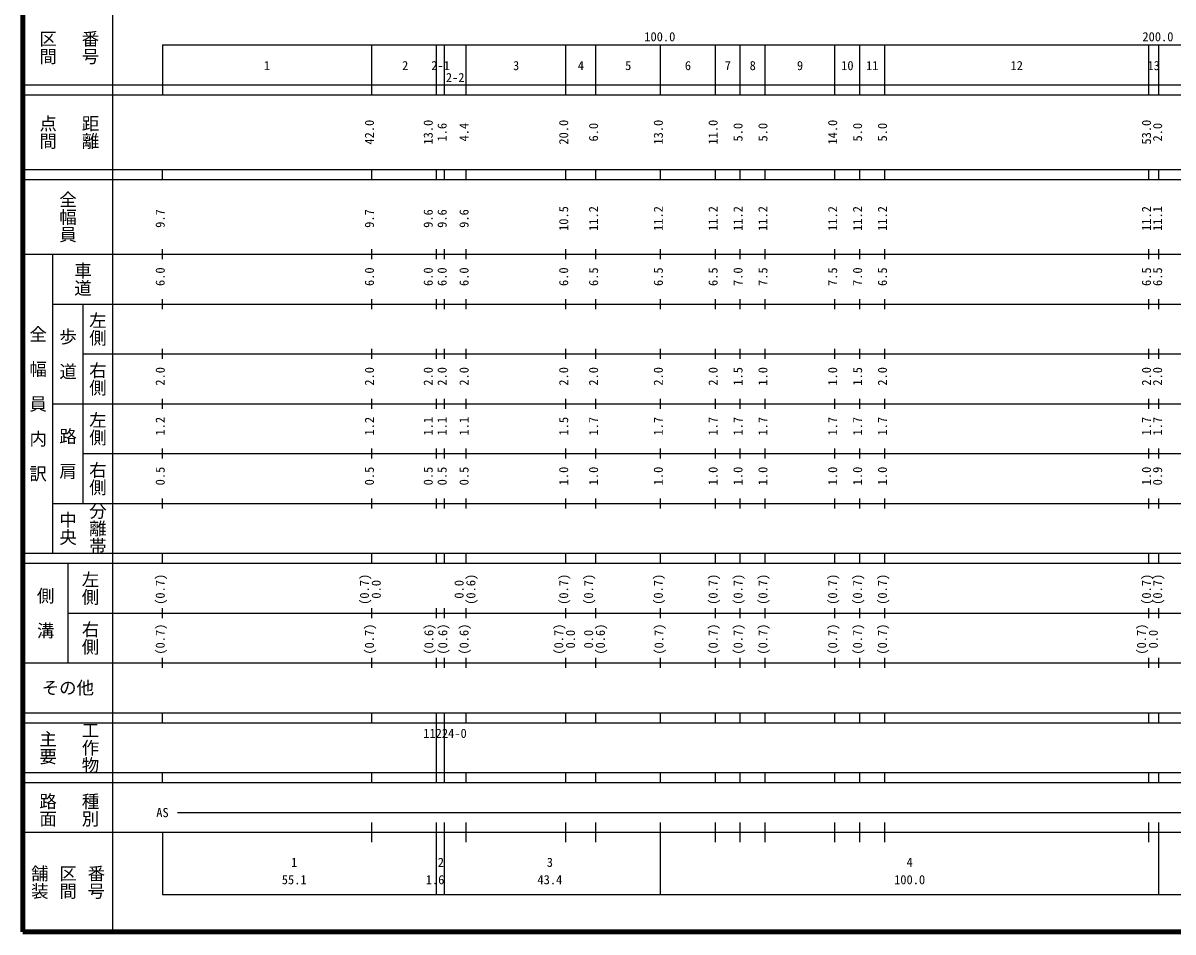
# Model space of a CAD drawing. Units: millimetres on the paper, enlarged 1000 times. Extents: x 40000 to 680000, y 20000 to 380000.
# Drawn here: x 40000 to 270872, y 20000 to 202409 of the extents above; entities that cross this region are included whole.
import ezdxf
from ezdxf.enums import TextEntityAlignment as Align

# ---------------------------------------------------------------- set-up
doc = ezdxf.new("R2010")
doc.units = ezdxf.units.MM
doc.header["$LTSCALE"] = 1000
doc.layers.add('M-TTL', color=2, linetype='Continuous', lineweight=140)
doc.layers.add('M-TTL-BAND', color=7, linetype='Continuous', lineweight=25)
doc.styles.add('@ＭＳ ゴシック', font='')
doc.styles.add('ＭＳ ゴシック', font='')
doc.styles.get('@ＭＳ ゴシック').set_extended_font_data('@MS Gothic')
doc.styles.get('ＭＳ ゴシック').set_extended_font_data('MS Gothic')

msp = doc.modelspace()

# ---------------------------------------------------------------- linework, layer by layer
at = {"layer": 'M-TTL'}
for p, q in [((40000, 380000), (40000, 20000)), ((40000, 20000), (680000, 20000))]:
    msp.add_line(p, q, dxfattribs=at)
at = {"layer": 'M-TTL-BAND'}
for p, q in [((58000, 370000), (58000, 20000)), ((68000, 198000), (579000, 198000)), ((68000, 198000), (68000, 188000)), ((110000, 188000), (110000, 198000)), ((123000, 188000), (123000, 198000)), ((124600, 188000), (124600, 198000)), ((129000, 188000), (129000, 198000)), ((149000, 188000), (149000, 198000)), ((155000, 188000), (155000, 198000)), ((168000, 188000), (168000, 198000)), ((179000, 188000), (179000, 198000)), ((184000, 188000), (184000, 198000)), ((189000, 188000), (189000, 198000)), ((203000, 188000), (203000, 198000)), ((208000, 188000), (208000, 198000)), ((213000, 188000), (213000, 198000)), ((266000, 188000), (266000, 198000)), ((268000, 188000), (268000, 198000)), ((40000, 190000), (579000, 190000)), ((40000, 188000), (579000, 188000)), ((40000, 173000), (579000, 173000)), ((40000, 171000), (579000, 171000)), ((68000, 171000), (68000, 173000)), ((110000, 171000), (110000, 173000)), ((123000, 171000), (123000, 173000)), ((124600, 171000), (124600, 173000)), ((129000, 171000), (129000, 173000)), ((149000, 171000), (149000, 173000)), ((155000, 171000), (155000, 173000)), ((168000, 171000), (168000, 173000)), ((179000, 171000), (179000, 173000)), ((184000, 171000), (184000, 173000)), ((189000, 171000), (189000, 173000)), ((203000, 171000), (203000, 173000)), ((208000, 171000), (208000, 173000)), ((213000, 171000), (213000, 173000)), ((266000, 171000), (266000, 173000)), ((268000, 171000), (268000, 173000)), ((68000, 155000), (68000, 157000)), ((110000, 155000), (110000, 157000)), ((123000, 155000), (123000, 157000)), ((124600, 155000), (124600, 157000)), ((129000, 155000), (129000, 157000)), ((149000, 155000), (149000, 157000)), ((155000, 155000), (155000, 157000)), ((168000, 155000), (168000, 157000)), ((179000, 155000), (179000, 157000)), ((184000, 155000), (184000, 157000)), ((189000, 155000), (189000, 157000)), ((203000, 155000), (203000, 157000)), ((208000, 155000), (208000, 157000)), ((213000, 155000), (213000, 157000)), ((266000, 155000), (266000, 157000)), ((268000, 155000), (268000, 157000)), ((40000, 156000), (579000, 156000)), ((46000, 96000), (46000, 156000)), ((46000, 146000), (579000, 146000)), ((52000, 146000), (52000, 106000)), ((68000, 145000), (68000, 147000)), ((110000, 145000), (110000, 147000)), ((123000, 145000), (123000, 147000)), ((124600, 145000), (124600, 147000)), ((129000, 145000), (129000, 147000)), ((149000, 145000), (149000, 147000)), ((155000, 145000), (155000, 147000)), ((168000, 145000), (168000, 147000)), ((179000, 145000), (179000, 147000)), ((184000, 145000), (184000, 147000)), ((189000, 145000), (189000, 147000)), ((203000, 145000), (203000, 147000)), ((208000, 145000), (208000, 147000)), ((213000, 145000), (213000, 147000)), ((266000, 145000), (266000, 147000)), ((268000, 145000), (268000, 147000)), ((68000, 135000), (68000, 137000)), ((110000, 135000), (110000, 137000)), ((123000, 135000), (123000, 137000)), ((124600, 135000), (124600, 137000)), ((129000, 135000), (129000, 137000)), ((149000, 135000), (149000, 137000)), ((155000, 135000), (155000, 137000)), ((168000, 135000), (168000, 137000)), ((179000, 135000), (179000, 137000)), ((184000, 135000), (184000, 137000)), ((189000, 135000), (189000, 137000)), ((203000, 135000), (203000, 137000)), ((208000, 135000), (208000, 137000)), ((213000, 135000), (213000, 137000)), ((266000, 135000), (266000, 137000)), ((268000, 135000), (268000, 137000)), ((52000, 136000), (579000, 136000)), ((68000, 125000), (68000, 127000)), ((110000, 125000), (110000, 127000)), ((123000, 125000), (123000, 127000)), ((124600, 125000), (124600, 127000)), ((129000, 125000), (129000, 127000)), ((149000, 125000), (149000, 127000)), ((155000, 125000), (155000, 127000)), ((168000, 125000), (168000, 127000)), ((179000, 125000), (179000, 127000)), ((184000, 125000), (184000, 127000)), ((189000, 125000), (189000, 127000)), ((203000, 125000), (203000, 127000)), ((208000, 125000), (208000, 127000)), ((213000, 125000), (213000, 127000)), ((266000, 125000), (266000, 127000)), ((268000, 125000), (268000, 127000)), ((46000, 126000), (579000, 126000)), ((52000, 116000), (579000, 116000)), ((68000, 115000), (68000, 117000)), ((110000, 115000), (110000, 117000)), ((123000, 115000), (123000, 117000)), ((124600, 115000), (124600, 117000)), ((129000, 115000), (129000, 117000)), ((149000, 115000), (149000, 117000)), ((155000, 115000), (155000, 117000)), ((168000, 115000), (168000, 117000)), ((179000, 115000), (179000, 117000)), ((184000, 115000), (184000, 117000)), ((189000, 115000), (189000, 117000)), ((203000, 115000), (203000, 117000)), ((208000, 115000), (208000, 117000)), ((213000, 115000), (213000, 117000)), ((266000, 115000), (266000, 117000)), ((268000, 115000), (268000, 117000)), ((68000, 105000), (68000, 107000)), ((110000, 105000), (110000, 107000)), ((123000, 105000), (123000, 107000)), ((124600, 105000), (124600, 107000)), ((129000, 105000), (129000, 107000)), ((149000, 105000), (149000, 107000)), ((155000, 105000), (155000, 107000)), ((168000, 105000), (168000, 107000)), ((179000, 105000), (179000, 107000)), ((184000, 105000), (184000, 107000)), ((189000, 105000), (189000, 107000)), ((203000, 105000), (203000, 107000)), ((208000, 105000), (208000, 107000)), ((213000, 105000), (213000, 107000)), ((266000, 105000), (266000, 107000)), ((268000, 105000), (268000, 107000)), ((46000, 106000), (579000, 106000)), ((40000, 96000), (579000, 96000)), ((68000, 94000), (68000, 96000)), ((110000, 94000), (110000, 96000)), ((123000, 94000), (123000, 96000)), ((124600, 94000), (124600, 96000)), ((129000, 94000), (129000, 96000)), ((149000, 94000), (149000, 96000)), ((155000, 94000), (155000, 96000)), ((168000, 94000), (168000, 96000)), ((179000, 94000), (179000, 96000)), ((184000, 94000), (184000, 96000)), ((189000, 94000), (189000, 96000)), ((203000, 94000), (203000, 96000)), ((208000, 94000), (208000, 96000)), ((213000, 94000), (213000, 96000)), ((266000, 94000), (266000, 96000)), ((268000, 94000), (268000, 96000)), ((40000, 94000), (579000, 94000)), ((49000, 94000), (49000, 74000)), ((49000, 84000), (579000, 84000)), ((68000, 83000), (68000, 85000)), ((110000, 83000), (110000, 85000)), ((123000, 83000), (123000, 85000)), ((124600, 83000), (124600, 85000)), ((129000, 83000), (129000, 85000)), ((149000, 83000), (149000, 85000)), ((155000, 83000), (155000, 85000)), ((168000, 83000), (168000, 85000)), ((179000, 83000), (179000, 85000)), ((184000, 83000), (184000, 85000)), ((189000, 83000), (189000, 85000)), ((203000, 83000), (203000, 85000)), ((208000, 83000), (208000, 85000)), ((213000, 83000), (213000, 85000)), ((266000, 83000), (266000, 85000)), ((268000, 83000), (268000, 85000)), ((40000, 74000), (579000, 74000)), ((68000, 73000), (68000, 75000)), ((110000, 73000), (110000, 75000)), ((123000, 73000), (123000, 75000)), ((124600, 73000), (124600, 75000)), ((129000, 73000), (129000, 75000)), ((149000, 73000), (149000, 75000)), ((155000, 73000), (155000, 75000)), ((168000, 73000), (168000, 75000)), ((179000, 73000), (179000, 75000)), ((184000, 73000), (184000, 75000)), ((189000, 73000), (189000, 75000)), ((203000, 73000), (203000, 75000)), ((208000, 73000), (208000, 75000)), ((213000, 73000), (213000, 75000)), ((266000, 73000), (266000, 75000)), ((268000, 73000), (268000, 75000)), ((40000, 64000), (579000, 64000)), ((68000, 62000), (68000, 64000)), ((110000, 62000), (110000, 64000)), ((123000, 62000), (123000, 64000)), ((124600, 62000), (124600, 64000)), ((129000, 62000), (129000, 64000)), ((149000, 62000), (149000, 64000)), ((155000, 62000), (155000, 64000)), ((168000, 62000), (168000, 64000)), ((179000, 62000), (179000, 64000)), ((184000, 62000), (184000, 64000)), ((189000, 62000), (189000, 64000)), ((203000, 62000), (203000, 64000)), ((208000, 62000), (208000, 64000)), ((213000, 62000), (213000, 64000)), ((266000, 62000), (266000, 64000)), ((268000, 62000), (268000, 64000)), ((40000, 62000), (579000, 62000)), ((123000, 52000), (123000, 62000)), ((124600, 52000), (124600, 62000)), ((40000, 52000), (579000, 52000)), ((68000, 50000), (68000, 52000)), ((110000, 50000), (110000, 52000)), ((123000, 50000), (123000, 52000)), ((124600, 50000), (124600, 52000)), ((129000, 50000), (129000, 52000)), ((149000, 50000), (149000, 52000)), ((155000, 50000), (155000, 52000)), ((168000, 50000), (168000, 52000)), ((179000, 50000), (179000, 52000)), ((184000, 50000), (184000, 52000)), ((189000, 50000), (189000, 52000)), ((203000, 50000), (203000, 52000)), ((208000, 50000), (208000, 52000)), ((213000, 50000), (213000, 52000)), ((266000, 50000), (266000, 52000)), ((268000, 50000), (268000, 52000)), ((40000, 50000), (579000, 50000)), ((71000, 44000), (565000, 44000)), ((110000, 38000), (110000, 42000)), ((123000, 27500), (123000, 42000)), ((124600, 27500), (124600, 42000)), ((129000, 38000), (129000, 42000)), ((149000, 38000), (149000, 42000)), ((155000, 38000), (155000, 42000)), ((168000, 27500), (168000, 42000)), ((179000, 38000), (179000, 42000)), ((184000, 38000), (184000, 42000)), ((189000, 38000), (189000, 42000)), ((203000, 38000), (203000, 42000)), ((208000, 38000), (208000, 42000)), ((213000, 38000), (213000, 42000)), ((266000, 38000), (266000, 42000)), ((268000, 27500), (268000, 42000)), ((40000, 40000), (579000, 40000)), ((68000, 40000), (68000, 27500)), ((68000, 27500), (579000, 27500))]:
    msp.add_line(p, q, dxfattribs=at)

# ---------------------------------------------------------------- texts
at = {"layer": 'M-TTL-BAND', "style": '@ＭＳ ゴシック'}
for s, p in [('区間', (45000, 197500)), ('番号', (53500, 197500)), ('点間', (45000, 180500)), ('距離', (53500, 180500)), ('全幅員', (49000, 163500)), ('車道', (52000, 151000)), ('左側', (55000, 141000)), ('全\u3000幅\u3000員\u3000内\u3000訳', (43000, 126000)), ('歩\u3000道', (49000, 136000)), ('右側', (55000, 131000)), ('左側', (55000, 121000)), ('路\u3000肩', (49000, 116000)), ('右側', (55000, 111000)), ('中央', (49000, 101000)), ('分離帯', (55000, 101000)), ('左側', (53500, 89000)), ('側\u3000溝', (44500, 84000)), ('右側', (53500, 79000)), ('主要', (45000, 57000)), ('工作物', (53500, 57000)), ('路面', (45000, 44500)), ('種別', (53500, 44500)), ('舗装', (43333, 30000)), ('区間', (49000, 30000)), ('番号', (54667, 30000))]:
    msp.add_text(s, height=2566, rotation=270, dxfattribs=at).set_placement(p, align=Align.MIDDLE_CENTER)
at = {"layer": 'M-TTL-BAND', "style": 'ＭＳ ゴシック'}
for s, p in [('100.0', (167844, 198195)), ('200.0', (267844, 198195)), ('1', (89000, 192405)), ('2', (116725, 192405)), ('2-1', (123835, 192405)), ('3', (139000, 192405)), ('4', (152000, 192405)), ('5', (161500, 192405)), ('6', (173500, 192405)), ('7', (181500, 192405)), ('8', (186500, 192405)), ('9', (196000, 192405)), ('10', (205500, 192405)), ('11', (210500, 192405)), ('12', (239500, 192405)), ('13', (267000, 192405)), ('2-2', (126765, 190000)), ('AS', (68000, 42500)), ('1', (94441, 32523)), ('2', (123893, 32523)), ('3', (145773, 32523)), ('4', (218000, 32523)), ('55.1', (94441, 29033)), ('1.6', (122725, 29033)), ('43.4', (145773, 29033)), ('100.0', (218000, 29033))]:
    msp.add_text(s, height=1833, dxfattribs=at).set_placement(p, align=Align.BOTTOM_CENTER)
for s, p in [('42.0', (111000, 180500)), ('13.0', (122805, 180500)), ('20.0', (150000, 180500)), ('13.0', (169000, 180500)), ('11.0', (180000, 180500)), ('14.0', (204000, 180500)), ('53.0', (267000, 180500)), ('1.6', (125600, 180500)), ('4.4', (130000, 180500)), ('6.0', (156000, 180500)), ('5.0', (185000, 180500)), ('5.0', (190000, 180500)), ('5.0', (209000, 180500)), ('5.0', (214000, 180500)), ('2.0', (269233, 180500)), ('9.7', (69000, 163174)), ('9.7', (111000, 163174)), ('9.6', (122805, 163174)), ('9.6', (125600, 163174)), ('9.6', (130000, 163174)), ('10.5', (150000, 163174)), ('11.2', (156000, 163174)), ('11.2', (169000, 163174)), ('11.2', (180000, 163174)), ('11.2', (185000, 163174)), ('11.2', (190000, 163174)), ('11.2', (204000, 163174)), ('11.2', (209000, 163174)), ('11.2', (214000, 163174)), ('11.2', (267000, 163174)), ('11.1', (269233, 163174)), ('6.0', (69000, 151500)), ('6.0', (111000, 151500)), ('6.0', (122805, 151500)), ('6.0', (125600, 151500)), ('6.0', (130000, 151500)), ('6.0', (150000, 151500)), ('6.5', (156000, 151500)), ('6.5', (169000, 151500)), ('6.5', (180000, 151500)), ('7.0', (185000, 151500)), ('7.5', (190000, 151500)), ('7.5', (204000, 151500)), ('7.0', (209000, 151500)), ('6.5', (214000, 151500)), ('6.5', (267000, 151500)), ('6.5', (269233, 151500)), ('2.0', (69000, 131500)), ('2.0', (111000, 131500)), ('2.0', (122805, 131500)), ('2.0', (125600, 131500)), ('2.0', (130000, 131500)), ('2.0', (150000, 131500)), ('2.0', (156000, 131500)), ('2.0', (169000, 131500)), ('2.0', (180000, 131500)), ('1.5', (185000, 131500)), ('1.0', (190000, 131500)), ('1.0', (204000, 131500)), ('1.5', (209000, 131500)), ('2.0', (214000, 131500)), ('2.0', (267000, 131500)), ('2.0', (269233, 131500)), ('1.2', (69000, 121500)), ('1.2', (111000, 121500)), ('1.1', (122805, 121500)), ('1.1', (125600, 121500)), ('1.1', (130000, 121500)), ('1.5', (150000, 121500)), ('1.7', (156000, 121500)), ('1.7', (169000, 121500)), ('1.7', (180000, 121500)), ('1.7', (185000, 121500)), ('1.7', (190000, 121500)), ('1.7', (204000, 121500)), ('1.7', (209000, 121500)), ('1.7', (214000, 121500)), ('1.7', (267000, 121500)), ('1.7', (269233, 121500)), ('0.5', (69000, 111500)), ('0.5', (111000, 111500)), ('0.5', (122805, 111500)), ('0.5', (125600, 111500)), ('0.5', (130000, 111500)), ('1.0', (150000, 111500)), ('1.0', (156000, 111500)), ('1.0', (169000, 111500)), ('1.0', (180000, 111500)), ('1.0', (185000, 111500)), ('1.0', (190000, 111500)), ('1.0', (204000, 111500)), ('1.0', (209000, 111500)), ('1.0', (214000, 111500)), ('1.0', (267000, 111500)), ('0.9', (269233, 111500)), ('(0.7)', (69000, 88764)), ('(0.7)', (110000, 88764)), ('0.0', (112370, 88764)), ('0.0', (129000, 88764)), ('(0.6)', (131370, 88764)), ('(0.7)', (150000, 88764)), ('(0.7)', (155000, 88764)), ('(0.7)', (169000, 88764)), ('(0.7)', (180000, 88764)), ('(0.7)', (185000, 88764)), ('(0.7)', (190000, 88764)), ('(0.7)', (204000, 88764)), ('(0.7)', (209000, 88764)), ('(0.7)', (214000, 88764)), ('(0.7)', (267000, 88764)), ('(0.7)', (269233, 88764)), ('(0.7)', (69000, 78764)), ('(0.7)', (111000, 78764)), ('(0.6)', (122938, 78770)), ('(0.6)', (125733, 78770)), ('(0.6)', (130000, 78764)), ('(0.7)', (149000, 78764)), ('(0.6)', (157370, 78764)), ('(0.7)', (169133, 78770)), ('(0.7)', (180000, 78764)), ('(0.7)', (185000, 78764)), ('(0.7)', (190000, 78764)), ('(0.7)', (204000, 78764)), ('(0.7)', (209000, 78764)), ('(0.7)', (214000, 78764)), ('(0.7)', (266000, 78764)), ('0.0', (151370, 78764)), ('0.0', (155000, 78764)), ('0.0', (268370, 78764))]:
    msp.add_text(s, height=1833, rotation=90, dxfattribs=at).set_placement(p, align=Align.BOTTOM_CENTER)
msp.add_text('その他', height=2566, dxfattribs=at).set_placement((49000, 69000), align=Align.MIDDLE_CENTER)
msp.add_text('11224-0', height=1833, dxfattribs=at).set_placement((120357, 58405), align=Align.BOTTOM_LEFT)

doc.saveas('drawing.dxf')
